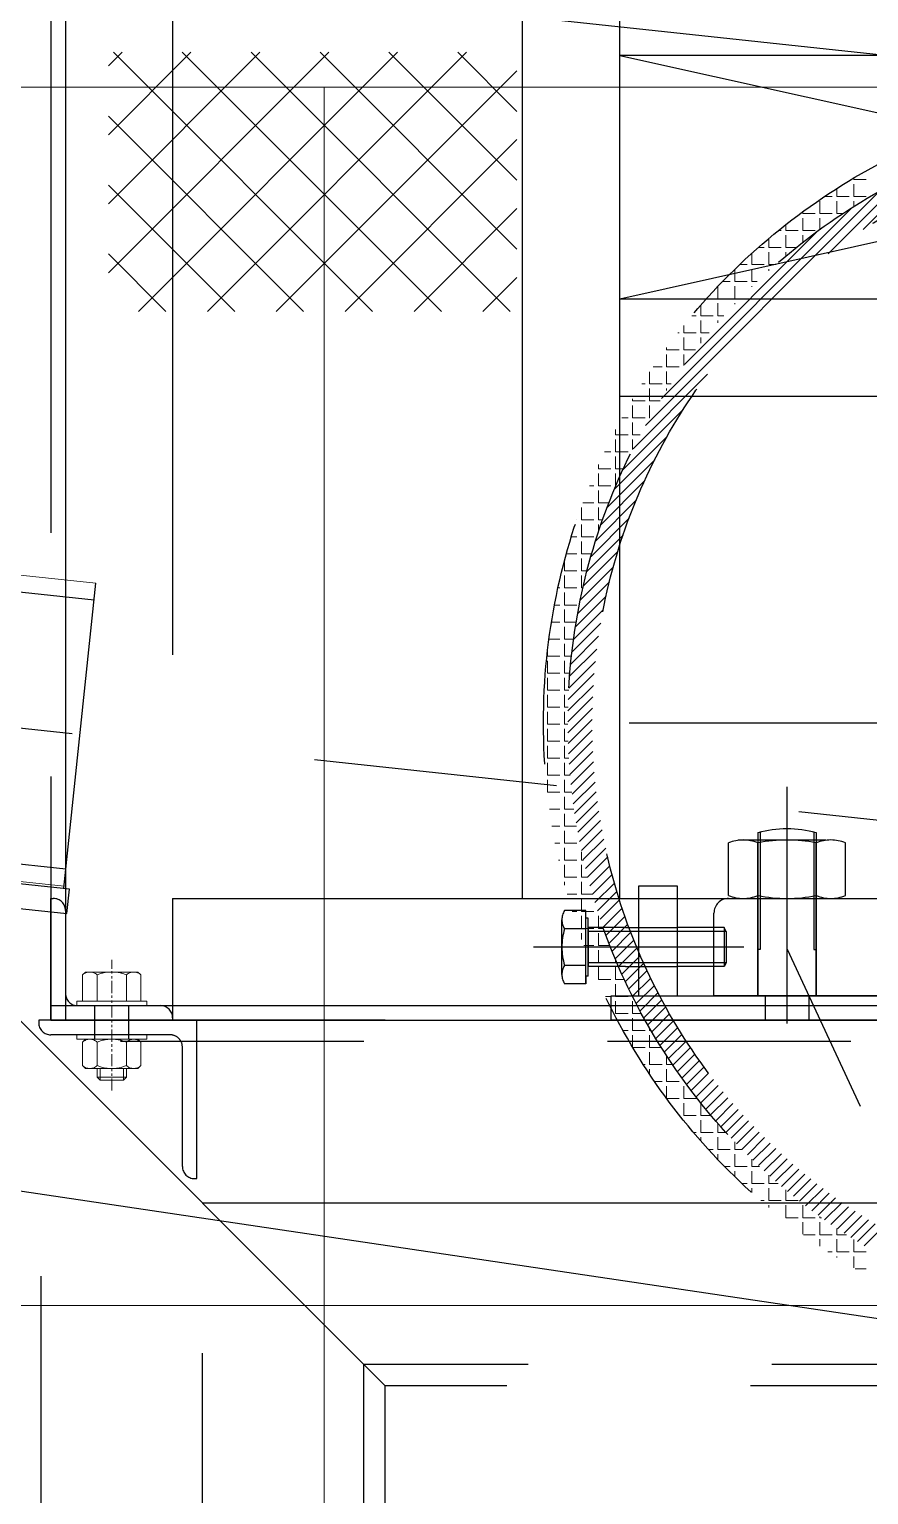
# Model space of a CAD drawing. Header units: inches. Extents: x 0 to 157513, y -28488 to 35640.
# Drawn here: x 22814 to 23158, y 16432 to 17033 of the extents above; entities that cross this region are included whole.
import ezdxf

# ---------------------------------------------------------------- set-up
doc = ezdxf.new("R2010")
doc.units = ezdxf.units.IN
doc.header["$LTSCALE"] = 400
doc.header["$MEASUREMENT"] = 0
for name, pattern in [('10326143$0$( Dashed )', [0.75, 0.5, -0.25]), ('CENTER', [2, 1.25, -0.25, 0.25, -0.25]), ('PHANTOM', [2.5, 1.25, -0.25, 0.25, -0.25, 0.25, -0.25])]:
    doc.linetypes.add(name, pattern=pattern)
doc.layers.add('BF', color=8, linetype='PHANTOM')

# ---------------------------------------------------------------- blocks, each defined once
blk = doc.blocks.new('611bf4strgesv')
at = {"layer": 'BF'}
for p, q in [((-8520.82, 25928.62, 405.04), (-15765.31, 26705.14, 405.04)), ((-8019.78, 25560.62, 575.33), (-15731.91, 26387.27, 575.33)), ((-9022.87, 26249.68, 405.04), (-9022.86, 25549.68, 405.04)), ((-8972.87, 26199.68, 405.04), (-8972.86, 25549.68, 405.04)), ((-8829.18, 25599.68, 405.04), (-8829.19, 26199.68, 405.04)), ((-8789.18, 25599.68, 405.04), (-8789.19, 26199.68, 405.04)), ((-8339.2, 25945.68, 405.04), (-8789.19, 25945.69, 405.04)), ((-8789.19, 25945.69, 405.04), (-8339.21, 25845.68, 405.04)), ((-8339.2, 25945.68, 405.04), (-8789.19, 25845.69, 405.04)), ((-8339.21, 25845.68, 405.04), (-8789.19, 25845.69, 405.04)), ((-8339.21, 25805.68, 405.04), (-8789.19, 25805.69, 405.04)), ((-9017.5, 25603.85, 575.33), (-9004.34, 25729.01, 575.33)), ((-8285.4, 25671.68, 405.04), (-8835.77, 25671.68, 405.04)), ((-8424.08, 25671.68, 405.04), (-8704.41, 25671.68, 405.04)), ((-8598.9, 25414.52, 405.04), (-10271.01, 25663.64, 405.04)), ((-8720.59, 25548.3, 405.04), (-8720.59, 25645.46, 405.04)), ((-8744.59, 25600.86, 405.04), (-8744.59, 25622.5, 405.04)), ((-8740.58, 25623.68, 405.04), (-8704.59, 25623.68, 405.04)), ((-8732.59, 25626.68, 405.04), (-8732.59, 25559.68, 405.04)), ((-8732.59, 25600.86, 405.04), (-8732.59, 25622.5, 405.04)), ((-8731.59, 25627.05, 405.04), (-8731.59, 25578.66, 405.04)), ((-8709.59, 25627.05, 405.04), (-8709.59, 25578.66, 405.04)), ((-8708.59, 25626.68, 405.04), (-8708.59, 25559.68, 405.04)), ((-8708.59, 25600.86, 405.04), (-8708.59, 25622.5, 405.04)), ((-8696.58, 25600.86, 405.04), (-8696.58, 25622.5, 405.04)), ((-9015.26, 25603.47, 575.33), (-9117.45, 25614.21, 575.33)), ((-9118.49, 25604.26, 575.33), (-9016.3, 25593.52, 575.33)), ((-8765.59, 25604.69, 405.04), (-8781.59, 25604.69, 405.04)), ((-8781.59, 25604.69, 405.04), (-8781.59, 25559.69, 405.04)), ((-8765.59, 25559.69, 405.04), (-8765.59, 25604.69, 405.04)), ((-8732.59, 25559.68, 405.04), (-8732.59, 25605.68, 405.04)), ((-8732.59, 25559.68, 405.04), (-8732.59, 25604.68, 405.04)), ((-8708.59, 25559.68, 405.04), (-8708.59, 25605.68, 405.04)), ((-8708.59, 25559.68, 405.04), (-8708.59, 25604.68, 405.04)), ((-9022.86, 25549.68, 405.04), (-9022.86, 25599.68, 405.04)), ((-9022.86, 25599.68, 405.04), (-9021.86, 25599.68, 405.04)), ((-9016.3, 25593.52, 575.33), (-9015.26, 25603.47, 575.33)), ((-8972.86, 25599.68, 405.04), (-8155.53, 25599.68, 405.04)), ((-8744.59, 25599.68, 405.04), (-8681.47, 25599.68, 405.04)), ((-8740.58, 25599.68, 405.04), (-8704.59, 25599.68, 405.04)), ((-8732.59, 25559.68, 405.04), (-8732.59, 25599.68, 405.04)), ((-8732.59, 25559.68, 405.04), (-8732.59, 25599.68, 405.04)), ((-8732.59, 25559.68, 405.04), (-8732.59, 25599.68, 405.04)), ((-8732.59, 25559.68, 405.04), (-8732.59, 25599.68, 405.04)), ((-8708.59, 25559.68, 405.04), (-8708.59, 25599.68, 405.04)), ((-8708.59, 25559.68, 405.04), (-8708.59, 25599.68, 405.04)), ((-8708.59, 25559.68, 405.04), (-8708.59, 25599.68, 405.04)), ((-9016.86, 25594.68, 405.04), (-9016.86, 25560.68, 405.04)), ((-8803.23, 25594.7, 405.04), (-8811.91, 25594.7, 405.04)), ((-8803.23, 25594.7, 405.04), (-8811.91, 25594.7, 405.04)), ((-8803.23, 25591.55, 405.04), (-8803.23, 25594.7, 405.04)), ((-8803.23, 25564.69, 405.04), (-8803.23, 25594.7, 405.04)), ((-8803.23, 25591.55, 405.04), (-8803.23, 25594.7, 405.04)), ((-8750.59, 25559.68, 405.04), (-8750.59, 25593.68, 405.04)), ((-8813.02, 25568.44, 405.04), (-8813.02, 25590.94, 405.04)), ((-8813.02, 25568.44, 405.04), (-8813.02, 25590.94, 405.04)), ((-8803.23, 25587.19, 405.04), (-8811.91, 25587.19, 405.04)), ((-8803.23, 25587.19, 405.04), (-8811.91, 25587.19, 405.04)), ((-8802.25, 25591.55, 405.04), (-8803.23, 25591.55, 405.04)), ((-8802.25, 25591.55, 405.04), (-8803.23, 25591.55, 405.04)), ((-8802.25, 25567.84, 405.04), (-8802.25, 25591.55, 405.04)), ((-8802.25, 25567.84, 405.04), (-8802.25, 25591.55, 405.04)), ((-8786.92, 25587.69, 405.04), (-8802.25, 25587.69, 405.04)), ((-8802.25, 25587.69, 405.04), (-8802.25, 25571.69, 405.04)), ((-8802.25, 25587.69, 405.04), (-8802.25, 25571.69, 405.04)), ((-8745.59, 25586.09, 405.04), (-8802.25, 25586.09, 405.04)), ((-8786.92, 25587.69, 405.04), (-8765.59, 25587.69, 405.04)), ((-8746.39, 25587.69, 405.04), (-8765.59, 25587.69, 405.04)), ((-8746.39, 25587.69, 405.04), (-8746.39, 25571.69, 405.04)), ((-8745.59, 25586.09, 405.04), (-8746.39, 25587.69, 405.04)), ((-8745.59, 25586.09, 405.04), (-8745.59, 25573.29, 405.04)), ((-8765.59, 25579.69, 405.04), (-8817.59, 25579.69, 405.04)), ((-8745.59, 25579.69, 405.04), (-8811.49, 25579.69, 405.04)), ((-8745.59, 25579.69, 405.04), (-8802.25, 25579.69, 405.04)), ((-8758.92, 25579.69, 405.04), (-8800.25, 25579.69, 405.04)), ((-8731.59, 25578.66, 405.04), (-8732.59, 25578.66, 405.04)), ((-8720.59, 25578.91, 405.04), (-8690.59, 25514.47, 405.04)), ((-8709.59, 25578.66, 405.04), (-8708.59, 25578.66, 405.04)), ((-8803.23, 25572.19, 405.04), (-8811.91, 25572.19, 405.04)), ((-8803.23, 25572.19, 405.04), (-8811.91, 25572.19, 405.04)), ((-8745.59, 25573.29, 405.04), (-8802.25, 25573.29, 405.04)), ((-8786.92, 25571.69, 405.04), (-8802.25, 25571.69, 405.04)), ((-8786.92, 25571.69, 405.04), (-8765.59, 25571.69, 405.04)), ((-8746.39, 25571.69, 405.04), (-8765.59, 25571.69, 405.04)), ((-8745.59, 25573.29, 405.04), (-8746.39, 25571.69, 405.04)), ((-8803.23, 25564.69, 405.04), (-8811.91, 25564.69, 405.04)), ((-8802.25, 25567.84, 405.04), (-8803.23, 25567.84, 405.04)), ((-8803.23, 25567.84, 405.04), (-8803.23, 25564.69, 405.04)), ((-8802.25, 25567.84, 405.04), (-8803.23, 25567.84, 405.04)), ((-8792.84, 25549.68, 405.04), (-8792.84, 25559.68, 405.04)), ((-8792.84, 25559.68, 405.04), (-8328.34, 25559.68, 405.04)), ((-8370.59, 25559.68, 405.04), (-8750.59, 25559.68, 405.04)), ((-8729.59, 25559.69, 405.04), (-8729.59, 25549.69, 405.04)), ((-8711.59, 25559.69, 405.04), (-8711.59, 25549.69, 405.04)), ((-9022.86, 25555.68, 405.04), (-8155.53, 25555.68, 405.04)), ((-9011.86, 25555.68, 405.04), (-8977.86, 25555.68, 405.04)), ((-8972.86, 25550.68, 405.04), (-8972.86, 25549.68, 405.04)), ((-8085.58, 25549.68, 405.04), (-9035.58, 25549.68, 405.04)), ((-8885.58, 25399.68, 405.04), (-9035.58, 25549.68, 405.04)), ((-9027.86, 25549.68, 405.04), (-9027.86, 25548.68, 405.04)), ((-8962.86, 25549.68, 405.04), (-9027.86, 25549.68, 405.04)), ((-9022.86, 25549.68, 405.04), (-8105.53, 25549.68, 405.04)), ((-8972.86, 25549.68, 405.04), (-9022.86, 25549.68, 405.04)), ((-8962.86, 25484.68, 405.04), (-8962.86, 25549.68, 405.04)), ((-8328.34, 25549.68, 405.04), (-8792.84, 25549.68, 405.04)), ((-9026.84, 24944.61, 229.61), (-9026.84, 25540.94, 391.24)), ((-8094.33, 25540.94, 405.04), (-9026.84, 25540.94, 405.04)), ((-8973.86, 25543.68, 405.04), (-9022.86, 25543.68, 405.04)), ((-8968.86, 25489.68, 405.04), (-8968.86, 25538.68, 405.04)), ((-8963.86, 25484.68, 405.04), (-8962.86, 25484.68, 405.04)), ((-8960.59, 25474.68, 405.04), (-8060.58, 25474.68, 405.04)), ((-8960.58, 24912.98, 229.61), (-8960.58, 25474.68, 390.46)), ((-8894.33, 24944.61, 229.61), (-8894.33, 25408.42, 387.68)), ((-8226.84, 25408.42, 405.04), (-8894.33, 25408.42, 405.04)), ((-8885.58, 24944.61, 229.61), (-8885.58, 25399.68, 387.38)), ((-8235.58, 25399.68, 405.04), (-8885.58, 25399.68, 405.04))]:
    blk.add_line(p, q, dxfattribs=at)
at = {"layer": 'BF', "ltscale": 25}
blk.add_line((-9016.87, 26243.68, 405.04), (-9016.86, 25549.68, 405.04), dxfattribs=at)
at = {"layer": 'BF', "lineweight": 5}
for p, q in [((-9004.34, 25729.01, 405.04), (-13427.12, 26203.08, 405.04)), ((-9017.41, 25604.7, 405.04), (-13440.44, 26078.79, 405.04))]:
    blk.add_line(p, q, dxfattribs=at)
at = {"layer": 'BF', "ltscale": 20}
for p, q in [((-9005.07, 25722.05, 405.04), (-13427.87, 26196.12, 405.04)), ((-9016.67, 25611.66, 405.04), (-13439.7, 26085.75, 405.04))]:
    blk.add_line(p, q, dxfattribs=at)
at = {"layer": 'BF', "linetype": 'Continuous', "lineweight": 15}
for p, q in [((-8999.24, 25941.36, 439.77), (-8993.61, 25946.99, 439.77)), ((-8999.24, 25913.08, 439.77), (-8965.33, 25946.99, 439.77)), ((-8999.24, 25884.79, 439.77), (-8937.04, 25946.99, 439.77)), ((-8999.24, 25856.51, 439.77), (-8908.76, 25946.99, 439.77)), ((-8890.8, 25840.6, 439.77), (-8997.19, 25946.99, 439.77)), ((-8986.86, 25840.6, 439.77), (-8880.47, 25946.99, 439.77)), ((-8862.52, 25840.6, 439.77), (-8968.91, 25946.99, 439.77)), ((-8958.58, 25840.6, 439.77), (-8852.19, 25946.99, 439.77)), ((-8834.24, 25840.6, 439.77), (-8940.62, 25946.99, 439.77)), ((-8831.48, 25866.13, 439.77), (-8912.34, 25946.99, 439.77)), ((-8831.48, 25894.42, 439.77), (-8884.05, 25946.99, 439.77)), ((-8831.48, 25922.7, 439.77), (-8855.77, 25946.99, 439.77)), ((-8930.29, 25840.6, 439.77), (-8831.48, 25939.41, 439.77)), ((-8919.09, 25840.6, 439.77), (-8999.24, 25920.76, 439.77)), ((-8902.01, 25840.6, 439.77), (-8831.48, 25911.13, 439.77)), ((-8947.37, 25840.6, 439.77), (-8999.24, 25892.47, 439.77)), ((-8873.72, 25840.6, 439.77), (-8831.48, 25882.84, 439.77)), ((-8975.66, 25840.6, 439.77), (-8999.24, 25864.19, 439.77)), ((-8845.44, 25840.6, 439.77), (-8831.48, 25854.56, 439.77))]:
    blk.add_line(p, q, dxfattribs=at)
at = {"layer": 'BF', "linetype": 'CENTER', "lineweight": 9, "ltscale": 10}
for p, q in [((-8310.57, 25932.62, 403.23), (-9260.6, 25932.62, 403.23)), ((-8910.58, 24932.62, 403.23), (-8910.58, 25932.62, 403.23)), ((-8310.57, 25432.59, 403.23), (-9260.6, 25432.59, 403.23))]:
    blk.add_line(p, q, dxfattribs=at)
at = {"layer": 'BF', "linetype": 'Continuous', "lineweight": 9}
for p, q in [((-8689.35, 25874.21, 405.04), (-8664.51, 25899.06, 405.04)), ((-8703.75, 25864.3, 405.04), (-8673.15, 25894.9, 405.04)), ((-8693.17, 25894.74, 405.04), (-8693.17, 25895.33, 405.04)), ((-8693.17, 25894.74, 405.04), (-8688.09, 25894.74, 405.04)), ((-8693.17, 25887.75, 405.04), (-8693.17, 25892.83, 405.04)), ((-8778.71, 25793.83, 405.04), (-8682.74, 25889.8, 405.04)), ((-8705.2, 25887.75, 405.04), (-8702.06, 25887.75, 405.04)), ((-8700.16, 25887.75, 405.04), (-8700.16, 25891.04, 405.04)), ((-8700.16, 25887.75, 405.04), (-8695.08, 25887.75, 405.04)), ((-8693.17, 25887.75, 405.04), (-8688.09, 25887.75, 405.04)), ((-8772.13, 25804.9, 405.04), (-8693.81, 25883.23, 405.04)), ((-8714.13, 25880.77, 405.04), (-8714.13, 25881.5, 405.04)), ((-8707.14, 25880.77, 405.04), (-8707.14, 25885.85, 405.04)), ((-8700.16, 25880.77, 405.04), (-8700.16, 25885.85, 405.04)), ((-8693.17, 25883.62, 405.04), (-8693.17, 25885.85, 405.04)), ((-8721.11, 25873.78, 405.04), (-8721.11, 25876.21, 405.04)), ((-8714.13, 25880.77, 405.04), (-8709.05, 25880.77, 405.04)), ((-8714.13, 25873.78, 405.04), (-8714.13, 25878.86, 405.04)), ((-8707.14, 25880.77, 405.04), (-8702.06, 25880.77, 405.04)), ((-8707.14, 25874.22, 405.04), (-8707.14, 25878.86, 405.04)), ((-8700.16, 25880.77, 405.04), (-8697.63, 25880.77, 405.04)), ((-8762.69, 25818.84, 405.04), (-8707.75, 25873.78, 405.04)), ((-8728.1, 25866.8, 405.04), (-8728.1, 25870.53, 405.04)), ((-8724.15, 25873.78, 405.04), (-8723.02, 25873.78, 405.04)), ((-8721.11, 25873.78, 405.04), (-8716.03, 25873.78, 405.04)), ((-8721.11, 25866.8, 405.04), (-8721.11, 25871.88, 405.04)), ((-8714.13, 25873.78, 405.04), (-8709.05, 25873.78, 405.04)), ((-8714.13, 25868.97, 405.04), (-8714.13, 25871.88, 405.04)), ((-8735.08, 25859.81, 405.04), (-8735.08, 25864.43, 405.04)), ((-8732.43, 25866.8, 405.04), (-8730, 25866.8, 405.04)), ((-8728.1, 25866.8, 405.04), (-8723.02, 25866.8, 405.04)), ((-8728.1, 25859.81, 405.04), (-8728.1, 25864.89, 405.04)), ((-8721.11, 25866.8, 405.04), (-8716.88, 25866.8, 405.04)), ((-8721.11, 25863.33, 405.04), (-8721.11, 25864.89, 405.04)), ((-8742.07, 25852.83, 405.04), (-8742.07, 25857.86, 405.04)), ((-8740.05, 25859.81, 405.04), (-8736.99, 25859.81, 405.04)), ((-8735.08, 25859.81, 405.04), (-8730, 25859.81, 405.04)), ((-8735.08, 25852.83, 405.04), (-8735.08, 25857.91, 405.04)), ((-8728.1, 25859.81, 405.04), (-8725.22, 25859.81, 405.04)), ((-8728.1, 25857.26, 405.04), (-8728.1, 25857.91, 405.04)), ((-8749.05, 25845.84, 405.04), (-8749.05, 25850.79, 405.04)), ((-8747.09, 25852.83, 405.04), (-8743.97, 25852.83, 405.04)), ((-8742.07, 25852.83, 405.04), (-8736.99, 25852.83, 405.04)), ((-8742.07, 25845.84, 405.04), (-8742.07, 25850.92, 405.04)), ((-8735.08, 25852.83, 405.04), (-8732.88, 25852.83, 405.04)), ((-8735.08, 25850.71, 405.04), (-8735.08, 25850.92, 405.04)), ((-8753.63, 25845.84, 405.04), (-8750.96, 25845.84, 405.04)), ((-8749.05, 25845.84, 405.04), (-8743.97, 25845.84, 405.04)), ((-8742.07, 25845.84, 405.04), (-8739.94, 25845.84, 405.04)), ((-8759.71, 25838.86, 405.04), (-8757.94, 25838.86, 405.04)), ((-8756.04, 25838.86, 405.04), (-8756.04, 25843.14, 405.04)), ((-8756.04, 25838.86, 405.04), (-8750.96, 25838.86, 405.04)), ((-8749.05, 25838.86, 405.04), (-8749.05, 25843.94, 405.04)), ((-8749.05, 25838.86, 405.04), (-8746.47, 25838.86, 405.04)), ((-8742.07, 25843.62, 405.04), (-8742.07, 25843.94, 405.04)), ((-8763.02, 25831.87, 405.04), (-8763.02, 25834.83, 405.04)), ((-8756.04, 25831.87, 405.04), (-8756.04, 25836.95, 405.04)), ((-8749.05, 25835.94, 405.04), (-8749.05, 25836.95, 405.04)), ((-8765.37, 25831.87, 405.04), (-8764.93, 25831.87, 405.04)), ((-8763.02, 25831.87, 405.04), (-8757.94, 25831.87, 405.04)), ((-8763.02, 25824.89, 405.04), (-8763.02, 25829.97, 405.04)), ((-8756.04, 25831.87, 405.04), (-8752.52, 25831.87, 405.04)), ((-8756.04, 25827.56, 405.04), (-8756.04, 25829.97, 405.04)), ((-8770.01, 25824.89, 405.04), (-8770.01, 25825.77, 405.04)), ((-8770.01, 25824.89, 405.04), (-8764.93, 25824.89, 405.04)), ((-8770.01, 25817.9, 405.04), (-8770.01, 25822.98, 405.04)), ((-8763.02, 25824.89, 405.04), (-8758.14, 25824.89, 405.04)), ((-8763.02, 25818.38, 405.04), (-8763.02, 25822.98, 405.04)), ((-8783.81, 25784.24, 405.04), (-8753.21, 25814.84, 405.04)), ((-8776.99, 25810.92, 405.04), (-8776.99, 25815.79, 405.04)), ((-8775.57, 25817.9, 405.04), (-8771.91, 25817.9, 405.04)), ((-8770.01, 25817.9, 405.04), (-8764.93, 25817.9, 405.04)), ((-8770.01, 25810.92, 405.04), (-8770.01, 25816, 405.04)), ((-8780.16, 25810.92, 405.04), (-8778.9, 25810.92, 405.04)), ((-8776.99, 25810.92, 405.04), (-8771.91, 25810.92, 405.04)), ((-8776.99, 25803.93, 405.04), (-8776.99, 25809.01, 405.04)), ((-8770.01, 25810.92, 405.04), (-8768.22, 25810.92, 405.04)), ((-8770.01, 25808.22, 405.04), (-8770.01, 25809.01, 405.04)), ((-8783.98, 25803.93, 405.04), (-8783.98, 25804.71, 405.04)), ((-8783.98, 25803.93, 405.04), (-8778.9, 25803.93, 405.04)), ((-8776.99, 25803.93, 405.04), (-8772.74, 25803.93, 405.04)), ((-8788.42, 25796.95, 405.04), (-8785.88, 25796.95, 405.04)), ((-8787.96, 25775.6, 405.04), (-8763.12, 25800.44, 405.04)), ((-8783.98, 25796.95, 405.04), (-8783.98, 25802.03, 405.04)), ((-8783.98, 25796.95, 405.04), (-8778.9, 25796.95, 405.04)), ((-8776.99, 25796.95, 405.04), (-8776.99, 25802.03, 405.04)), ((-8776.99, 25796.95, 405.04), (-8776.94, 25796.95, 405.04)), ((-8790.96, 25789.96, 405.04), (-8790.96, 25792.21, 405.04)), ((-8783.98, 25789.96, 405.04), (-8783.98, 25795.04, 405.04)), ((-8791.44, 25767.64, 405.04), (-8769.81, 25789.27, 405.04)), ((-8790.96, 25789.96, 405.04), (-8785.88, 25789.96, 405.04)), ((-8790.96, 25782.98, 405.04), (-8790.96, 25788.06, 405.04)), ((-8783.98, 25789.96, 405.04), (-8780.83, 25789.96, 405.04)), ((-8783.98, 25783.91, 405.04), (-8783.98, 25788.06, 405.04)), ((-8795.56, 25782.98, 405.04), (-8792.87, 25782.98, 405.04)), ((-8794.39, 25760.19, 405.04), (-8774.92, 25779.66, 405.04)), ((-8790.96, 25782.98, 405.04), (-8785.88, 25782.98, 405.04)), ((-8790.96, 25775.99, 405.04), (-8790.96, 25781.07, 405.04)), ((-8797.95, 25775.99, 405.04), (-8797.95, 25777.79, 405.04)), ((-8797.95, 25775.99, 405.04), (-8792.87, 25775.99, 405.04)), ((-8797.95, 25769.01, 405.04), (-8797.95, 25774.09, 405.04)), ((-8790.96, 25775.99, 405.04), (-8787.78, 25775.99, 405.04)), ((-8790.96, 25769.01, 405.04), (-8790.96, 25774.09, 405.04)), ((-8801.68, 25769.01, 405.04), (-8799.85, 25769.01, 405.04)), ((-8797.95, 25769.01, 405.04), (-8792.87, 25769.01, 405.04)), ((-8797.95, 25762.02, 405.04), (-8797.95, 25767.1, 405.04)), ((-8796.94, 25753.16, 405.04), (-8779.05, 25771.04, 405.04)), ((-8790.96, 25769.01, 405.04), (-8790.86, 25769.01, 405.04)), ((-8804.39, 25762.02, 405.04), (-8799.85, 25762.02, 405.04)), ((-8799.14, 25746.46, 405.04), (-8782.48, 25763.12, 405.04)), ((-8797.95, 25762.02, 405.04), (-8793.69, 25762.02, 405.04)), ((-8806.86, 25755.04, 405.04), (-8806.84, 25755.04, 405.04)), ((-8804.93, 25755.04, 405.04), (-8804.93, 25760.12, 405.04)), ((-8804.93, 25755.04, 405.04), (-8799.85, 25755.04, 405.04)), ((-8801.05, 25740.06, 405.04), (-8785.39, 25755.72, 405.04)), ((-8797.95, 25755.04, 405.04), (-8797.95, 25760.12, 405.04)), ((-8797.95, 25755.04, 405.04), (-8796.28, 25755.04, 405.04)), ((-8804.93, 25748.05, 405.04), (-8804.93, 25753.13, 405.04)), ((-8802.72, 25733.9, 405.04), (-8787.88, 25748.75, 405.04)), ((-8797.95, 25750.16, 405.04), (-8797.95, 25753.13, 405.04)), ((-8809.12, 25748.05, 405.04), (-8806.84, 25748.05, 405.04)), ((-8804.93, 25748.05, 405.04), (-8799.85, 25748.05, 405.04)), ((-8804.93, 25741.07, 405.04), (-8804.93, 25746.15, 405.04)), ((-8811.92, 25734.08, 405.04), (-8811.92, 25738.26, 405.04)), ((-8811.16, 25741.07, 405.04), (-8806.84, 25741.07, 405.04)), ((-8804.93, 25741.07, 405.04), (-8800.76, 25741.07, 405.04)), ((-8804.93, 25734.08, 405.04), (-8804.93, 25739.16, 405.04)), ((-8804.17, 25727.96, 405.04), (-8790.02, 25742.11, 405.04)), ((-8811.92, 25734.08, 405.04), (-8806.84, 25734.08, 405.04)), ((-8811.92, 25727.1, 405.04), (-8811.92, 25732.18, 405.04)), ((-8805.43, 25722.22, 405.04), (-8791.87, 25735.77, 405.04)), ((-8804.93, 25734.08, 405.04), (-8802.67, 25734.08, 405.04)), ((-8804.93, 25727.1, 405.04), (-8804.93, 25732.18, 405.04)), ((-8814.61, 25727.1, 405.04), (-8813.82, 25727.1, 405.04)), ((-8811.92, 25727.1, 405.04), (-8806.84, 25727.1, 405.04)), ((-8811.92, 25720.11, 405.04), (-8811.92, 25725.19, 405.04)), ((-8806.51, 25716.64, 405.04), (-8793.47, 25729.68, 405.04)), ((-8804.93, 25727.1, 405.04), (-8804.37, 25727.1, 405.04)), ((-8804.93, 25724.55, 405.04), (-8804.93, 25725.19, 405.04)), ((-8816.04, 25720.11, 405.04), (-8813.82, 25720.11, 405.04)), ((-8811.92, 25720.11, 405.04), (-8806.84, 25720.11, 405.04)), ((-8807.44, 25711.22, 405.04), (-8794.86, 25723.8, 405.04)), ((-8817.26, 25713.13, 405.04), (-8813.82, 25713.13, 405.04)), ((-8811.92, 25713.13, 405.04), (-8811.92, 25718.21, 405.04)), ((-8811.92, 25713.13, 405.04), (-8807.13, 25713.13, 405.04)), ((-8808.89, 25700.8, 405.04), (-8797.07, 25712.61, 405.04)), ((-8808.23, 25705.94, 405.04), (-8796.05, 25718.12, 405.04)), ((-8811.92, 25706.14, 405.04), (-8811.92, 25711.22, 405.04)), ((-8809.42, 25695.77, 405.04), (-8797.93, 25707.26, 405.04)), ((-8818.9, 25699.16, 405.04), (-8818.9, 25701.23, 405.04)), ((-8818.29, 25706.14, 405.04), (-8813.82, 25706.14, 405.04)), ((-8811.92, 25706.14, 405.04), (-8808.2, 25706.14, 405.04)), ((-8811.92, 25699.16, 405.04), (-8811.92, 25704.24, 405.04)), ((-8809.85, 25690.85, 405.04), (-8798.66, 25702.04, 405.04)), ((-8818.9, 25699.16, 405.04), (-8813.82, 25699.16, 405.04)), ((-8818.9, 25692.17, 405.04), (-8818.9, 25697.25, 405.04)), ((-8811.92, 25699.16, 405.04), (-8809.07, 25699.16, 405.04)), ((-8811.92, 25692.17, 405.04), (-8811.92, 25697.25, 405.04)), ((-8810.17, 25686.04, 405.04), (-8799.25, 25696.96, 405.04)), ((-8818.9, 25692.17, 405.04), (-8813.82, 25692.17, 405.04)), ((-8818.9, 25685.19, 405.04), (-8818.9, 25690.27, 405.04)), ((-8811.92, 25692.17, 405.04), (-8809.75, 25692.17, 405.04)), ((-8811.92, 25685.19, 405.04), (-8811.92, 25690.27, 405.04)), ((-8810.4, 25681.32, 405.04), (-8799.73, 25692, 405.04)), ((-8818.9, 25685.19, 405.04), (-8813.82, 25685.19, 405.04)), ((-8818.9, 25678.2, 405.04), (-8818.9, 25683.28, 405.04)), ((-8811.92, 25685.19, 405.04), (-8810.22, 25685.19, 405.04)), ((-8811.92, 25678.2, 405.04), (-8811.92, 25683.28, 405.04)), ((-8810.59, 25672.15, 405.04), (-8800.35, 25682.39, 405.04)), ((-8810.54, 25676.69, 405.04), (-8800.09, 25687.14, 405.04)), ((-8818.9, 25678.2, 405.04), (-8813.82, 25678.2, 405.04)), ((-8818.9, 25671.22, 405.04), (-8818.9, 25676.3, 405.04)), ((-8811.92, 25678.2, 405.04), (-8810.5, 25678.2, 405.04)), ((-8811.92, 25671.22, 405.04), (-8811.92, 25676.3, 405.04)), ((-8810.55, 25667.7, 405.04), (-8800.51, 25677.74, 405.04)), ((-8818.9, 25671.22, 405.04), (-8813.82, 25671.22, 405.04)), ((-8811.92, 25671.22, 405.04), (-8810.59, 25671.22, 405.04)), ((-8810.45, 25663.31, 405.04), (-8800.58, 25673.18, 405.04)), ((-8818.9, 25664.23, 405.04), (-8818.9, 25669.31, 405.04)), ((-8811.92, 25664.23, 405.04), (-8811.92, 25669.31, 405.04)), ((-8810.27, 25659.01, 405.04), (-8800.57, 25668.7, 405.04)), ((-8810.01, 25654.77, 405.04), (-8800.47, 25664.31, 405.04)), ((-8818.9, 25664.23, 405.04), (-8813.82, 25664.23, 405.04)), ((-8818.9, 25657.25, 405.04), (-8818.9, 25662.33, 405.04)), ((-8811.92, 25664.23, 405.04), (-8810.48, 25664.23, 405.04)), ((-8811.92, 25657.25, 405.04), (-8811.92, 25662.33, 405.04)), ((-8809.7, 25650.59, 405.04), (-8800.3, 25659.99, 405.04)), ((-8818.9, 25657.25, 405.04), (-8813.82, 25657.25, 405.04)), ((-8818.9, 25650.26, 405.04), (-8818.9, 25655.34, 405.04)), ((-8811.92, 25657.25, 405.04), (-8810.17, 25657.25, 405.04)), ((-8811.92, 25650.26, 405.04), (-8811.92, 25655.34, 405.04)), ((-8809.31, 25646.49, 405.04), (-8800.06, 25655.74, 405.04)), ((-8818.9, 25650.26, 405.04), (-8813.82, 25650.26, 405.04)), ((-8818.9, 25643.28, 405.04), (-8818.9, 25648.36, 405.04)), ((-8811.92, 25650.26, 405.04), (-8809.67, 25650.26, 405.04)), ((-8811.92, 25643.28, 405.04), (-8811.92, 25648.36, 405.04)), ((-8808.87, 25642.44, 405.04), (-8799.74, 25651.57, 405.04)), ((-8808.37, 25638.45, 405.04), (-8799.36, 25647.46, 405.04)), ((-8818.9, 25643.28, 405.04), (-8813.82, 25643.28, 405.04)), ((-8811.92, 25643.28, 405.04), (-8808.97, 25643.28, 405.04)), ((-8811.92, 25636.29, 405.04), (-8811.92, 25641.37, 405.04)), ((-8807.81, 25634.52, 405.04), (-8798.92, 25643.41, 405.04)), ((-8818.17, 25636.29, 405.04), (-8813.82, 25636.29, 405.04)), ((-8811.92, 25636.29, 405.04), (-8808.07, 25636.29, 405.04)), ((-8811.92, 25629.31, 405.04), (-8811.92, 25634.39, 405.04)), ((-8807.2, 25630.64, 405.04), (-8798.41, 25639.43, 405.04)), ((-8806.53, 25626.82, 405.04), (-8797.84, 25635.5, 405.04)), ((-8817.11, 25629.31, 405.04), (-8813.82, 25629.31, 405.04)), ((-8811.92, 25629.31, 405.04), (-8806.97, 25629.31, 405.04)), ((-8805.81, 25623.05, 405.04), (-8797.22, 25631.64, 405.04)), ((-8815.86, 25622.32, 405.04), (-8813.82, 25622.32, 405.04)), ((-8811.92, 25622.32, 405.04), (-8811.92, 25627.4, 405.04)), ((-8811.92, 25622.32, 405.04), (-8806.84, 25622.32, 405.04)), ((-8805.04, 25619.33, 405.04), (-8796.55, 25627.82, 405.04)), ((-8804.23, 25615.65, 405.04), (-8795.82, 25624.06, 405.04)), ((-8811.92, 25615.34, 405.04), (-8811.92, 25620.42, 405.04)), ((-8804.93, 25615.34, 405.04), (-8804.93, 25618.81, 405.04)), ((-8803.36, 25612.02, 405.04), (-8795.03, 25620.35, 405.04)), ((-8802.46, 25608.44, 405.04), (-8794.2, 25616.7, 405.04)), ((-8814.41, 25615.34, 405.04), (-8813.82, 25615.34, 405.04)), ((-8811.92, 25615.34, 405.04), (-8806.84, 25615.34, 405.04)), ((-8811.92, 25608.35, 405.04), (-8811.92, 25613.43, 405.04)), ((-8804.93, 25615.34, 405.04), (-8804.16, 25615.34, 405.04)), ((-8804.93, 25608.35, 405.04), (-8804.93, 25613.43, 405.04)), ((-8801.5, 25604.9, 405.04), (-8793.32, 25613.08, 405.04)), ((-8811.92, 25608.35, 405.04), (-8806.84, 25608.35, 405.04)), ((-8811.92, 25605.1, 405.04), (-8811.92, 25606.45, 405.04)), ((-8804.93, 25608.35, 405.04), (-8802.43, 25608.35, 405.04)), ((-8804.93, 25601.37, 405.04), (-8804.93, 25606.45, 405.04)), ((-8800.51, 25601.41, 405.04), (-8792.4, 25609.52, 405.04)), ((-8799.47, 25597.96, 405.04), (-8791.43, 25606, 405.04)), ((-8810.9, 25601.37, 405.04), (-8806.84, 25601.37, 405.04)), ((-8804.93, 25601.37, 405.04), (-8800.5, 25601.37, 405.04)), ((-8804.93, 25594.38, 405.04), (-8804.93, 25599.46, 405.04)), ((-8798.39, 25594.55, 405.04), (-8790.41, 25602.53, 405.04)), ((-8797.27, 25591.18, 405.04), (-8789.35, 25599.1, 405.04)), ((-8808.83, 25594.38, 405.04), (-8806.84, 25594.38, 405.04)), ((-8804.93, 25594.38, 405.04), (-8799.85, 25594.38, 405.04)), ((-8804.93, 25587.4, 405.04), (-8804.93, 25592.48, 405.04)), ((-8797.95, 25587.4, 405.04), (-8797.95, 25592.48, 405.04)), ((-8796.11, 25587.85, 405.04), (-8788.25, 25595.71, 405.04)), ((-8794.91, 25584.55, 405.04), (-8787.1, 25592.37, 405.04)), ((-8804.93, 25587.4, 405.04), (-8799.85, 25587.4, 405.04)), ((-8797.95, 25587.4, 405.04), (-8795.95, 25587.4, 405.04)), ((-8793.68, 25581.3, 405.04), (-8785.92, 25589.06, 405.04)), ((-8804.93, 25582.82, 405.04), (-8804.93, 25585.49, 405.04)), ((-8804.04, 25580.41, 405.04), (-8799.85, 25580.41, 405.04)), ((-8797.95, 25580.41, 405.04), (-8797.95, 25585.49, 405.04)), ((-8797.95, 25580.41, 405.04), (-8793.33, 25580.41, 405.04)), ((-8792.41, 25578.08, 405.04), (-8784.69, 25585.79, 405.04)), ((-8791.1, 25574.9, 405.04), (-8783.43, 25582.57, 405.04)), ((-8797.95, 25573.43, 405.04), (-8797.95, 25578.51, 405.04)), ((-8790.96, 25573.43, 405.04), (-8790.96, 25574.58, 405.04)), ((-8789.75, 25571.76, 405.04), (-8782.13, 25579.38, 405.04)), ((-8788.37, 25568.65, 405.04), (-8780.79, 25576.23, 405.04)), ((-8801.31, 25573.43, 405.04), (-8799.85, 25573.43, 405.04)), ((-8797.95, 25573.43, 405.04), (-8792.87, 25573.43, 405.04)), ((-8797.95, 25566.44, 405.04), (-8797.95, 25571.52, 405.04)), ((-8790.96, 25573.43, 405.04), (-8790.47, 25573.43, 405.04)), ((-8790.96, 25566.44, 405.04), (-8790.96, 25571.52, 405.04)), ((-8786.95, 25565.57, 405.04), (-8779.41, 25573.11, 405.04)), ((-8785.5, 25562.53, 405.04), (-8778, 25570.04, 405.04)), ((-8797.95, 25566.44, 405.04), (-8792.87, 25566.44, 405.04)), ((-8790.96, 25566.44, 405.04), (-8787.36, 25566.44, 405.04)), ((-8790.96, 25559.46, 405.04), (-8790.96, 25564.54, 405.04)), ((-8784.02, 25559.53, 405.04), (-8776.55, 25566.99, 405.04)), ((-8782.5, 25556.55, 405.04), (-8775.07, 25563.99, 405.04)), ((-8795.12, 25559.46, 405.04), (-8792.87, 25559.46, 405.04)), ((-8790.96, 25559.46, 405.04), (-8785.88, 25559.46, 405.04)), ((-8790.96, 25552.47, 405.04), (-8790.96, 25557.55, 405.04)), ((-8783.98, 25552.47, 405.04), (-8783.98, 25557.55, 405.04)), ((-8780.95, 25553.61, 405.04), (-8773.55, 25561.02, 405.04)), ((-8779.37, 25550.71, 405.04), (-8772, 25558.08, 405.04)), ((-8790.96, 25552.47, 405.04), (-8785.88, 25552.47, 405.04)), ((-8783.98, 25552.47, 405.04), (-8780.34, 25552.47, 405.04)), ((-8783.98, 25545.49, 405.04), (-8783.98, 25550.57, 405.04)), ((-8777.75, 25547.83, 405.04), (-8770.41, 25555.17, 405.04)), ((-8776.11, 25544.99, 405.04), (-8768.79, 25552.3, 405.04)), ((-8787.91, 25545.49, 405.04), (-8785.88, 25545.49, 405.04)), ((-8783.98, 25545.49, 405.04), (-8778.9, 25545.49, 405.04)), ((-8776.99, 25545.49, 405.04), (-8776.99, 25546.5, 405.04)), ((-8776.99, 25545.49, 405.04), (-8776.4, 25545.49, 405.04)), ((-8774.43, 25542.18, 405.04), (-8767.14, 25549.47, 405.04)), ((-8772.72, 25539.39, 405.04), (-8765.45, 25546.66, 405.04)), ((-8783.98, 25538.65, 405.04), (-8783.98, 25543.58, 405.04)), ((-8783.89, 25538.5, 405.04), (-8778.9, 25538.5, 405.04)), ((-8776.99, 25538.5, 405.04), (-8776.99, 25543.58, 405.04)), ((-8776.99, 25538.5, 405.04), (-8772.16, 25538.5, 405.04)), ((-8770.98, 25536.64, 405.04), (-8763.74, 25543.89, 405.04)), ((-8769.21, 25533.93, 405.04), (-8761.99, 25541.15, 405.04)), ((-8767.41, 25531.24, 405.04), (-8760.21, 25538.44, 405.04)), ((-8776.99, 25531.52, 405.04), (-8776.99, 25536.6, 405.04)), ((-8770.01, 25531.52, 405.04), (-8770.01, 25535.14, 405.04)), ((-8765.58, 25528.58, 405.04), (-8758.39, 25535.76, 405.04)), ((-8763.72, 25525.95, 405.04), (-8756.55, 25533.12, 405.04)), ((-8779.57, 25531.52, 405.04), (-8778.9, 25531.52, 405.04)), ((-8776.99, 25531.52, 405.04), (-8771.91, 25531.52, 405.04)), ((-8776.99, 25527.57, 405.04), (-8776.99, 25529.61, 405.04)), ((-8770.01, 25531.52, 405.04), (-8767.6, 25531.52, 405.04)), ((-8770.01, 25524.53, 405.04), (-8770.01, 25529.61, 405.04)), ((-8761.83, 25523.35, 405.04), (-8754.67, 25530.5, 405.04)), ((-8759.91, 25520.78, 405.04), (-8752.77, 25527.92, 405.04)), ((-8774.94, 25524.53, 405.04), (-8771.91, 25524.53, 405.04)), ((-8770.01, 25524.53, 405.04), (-8764.93, 25524.53, 405.04)), ((-8770.01, 25517.59, 405.04), (-8770.01, 25522.63, 405.04)), ((-8763.02, 25524.53, 405.04), (-8763.02, 25524.98, 405.04)), ((-8763.02, 25524.53, 405.04), (-8762.7, 25524.53, 405.04)), ((-8763.02, 25517.55, 405.04), (-8763.02, 25522.63, 405.04)), ((-8757.96, 25518.24, 405.04), (-8750.83, 25525.37, 405.04)), ((-8755.98, 25515.72, 405.04), (-8748.86, 25522.84, 405.04)), ((-8753.97, 25513.24, 405.04), (-8746.86, 25520.35, 405.04)), ((-8769.98, 25517.55, 405.04), (-8764.93, 25517.55, 405.04)), ((-8763.02, 25517.55, 405.04), (-8757.94, 25517.55, 405.04)), ((-8763.02, 25510.56, 405.04), (-8763.02, 25515.64, 405.04)), ((-8756.04, 25510.56, 405.04), (-8756.04, 25515.64, 405.04)), ((-8751.94, 25510.79, 405.04), (-8744.84, 25517.89, 405.04)), ((-8749.87, 25508.36, 405.04), (-8742.78, 25515.45, 405.04)), ((-8763.02, 25510.56, 405.04), (-8757.94, 25510.56, 405.04)), ((-8763.02, 25508.52, 405.04), (-8763.02, 25508.66, 405.04)), ((-8756.04, 25510.56, 405.04), (-8751.75, 25510.56, 405.04)), ((-8756.04, 25503.58, 405.04), (-8756.04, 25508.66, 405.04)), ((-8747.78, 25505.97, 405.04), (-8740.69, 25513.05, 405.04)), ((-8745.65, 25503.6, 405.04), (-8738.57, 25510.68, 405.04)), ((-8743.5, 25501.26, 405.04), (-8736.43, 25508.34, 405.04)), ((-8758.93, 25503.58, 405.04), (-8757.94, 25503.58, 405.04)), ((-8756.04, 25503.58, 405.04), (-8750.96, 25503.58, 405.04)), ((-8749.05, 25503.58, 405.04), (-8749.05, 25507.42, 405.04)), ((-8749.05, 25503.58, 405.04), (-8745.63, 25503.58, 405.04)), ((-8741.32, 25498.95, 405.04), (-8734.25, 25506.02, 405.04)), ((-8739.11, 25496.67, 405.04), (-8732.04, 25503.74, 405.04)), ((-8756.04, 25500.22, 405.04), (-8756.04, 25501.67, 405.04)), ((-8752.8, 25496.59, 405.04), (-8750.96, 25496.59, 405.04)), ((-8749.05, 25496.59, 405.04), (-8749.05, 25501.67, 405.04)), ((-8749.05, 25496.59, 405.04), (-8743.97, 25496.59, 405.04)), ((-8742.07, 25496.59, 405.04), (-8742.07, 25499.73, 405.04)), ((-8742.07, 25496.59, 405.04), (-8739.04, 25496.59, 405.04)), ((-8736.88, 25494.42, 405.04), (-8729.81, 25501.49, 405.04)), ((-8734.61, 25492.19, 405.04), (-8727.54, 25499.26, 405.04)), ((-8732.32, 25490, 405.04), (-8725.24, 25497.07, 405.04)), ((-8749.05, 25492.57, 405.04), (-8749.05, 25494.69, 405.04)), ((-8742.07, 25489.61, 405.04), (-8742.07, 25494.69, 405.04)), ((-8735.08, 25489.61, 405.04), (-8735.08, 25492.65, 405.04)), ((-8729.99, 25487.83, 405.04), (-8722.92, 25494.91, 405.04)), ((-8727.64, 25485.69, 405.04), (-8720.56, 25492.77, 405.04)), ((-8725.26, 25483.58, 405.04), (-8718.18, 25490.67, 405.04)), ((-8746.19, 25489.61, 405.04), (-8743.97, 25489.61, 405.04)), ((-8742.07, 25489.61, 405.04), (-8736.99, 25489.61, 405.04)), ((-8742.07, 25485.49, 405.04), (-8742.07, 25487.7, 405.04)), ((-8735.08, 25489.61, 405.04), (-8731.91, 25489.61, 405.04)), ((-8735.08, 25482.62, 405.04), (-8735.08, 25487.7, 405.04)), ((-8728.1, 25482.62, 405.04), (-8728.1, 25486.1, 405.04)), ((-8722.86, 25481.5, 405.04), (-8715.76, 25488.59, 405.04)), ((-8720.42, 25479.44, 405.04), (-8713.32, 25486.55, 405.04)), ((-8717.95, 25477.42, 405.04), (-8710.84, 25484.53, 405.04)), ((-8739.07, 25482.62, 405.04), (-8736.99, 25482.62, 405.04)), ((-8735.08, 25482.62, 405.04), (-8730, 25482.62, 405.04)), ((-8735.08, 25478.93, 405.04), (-8735.08, 25480.72, 405.04)), ((-8728.1, 25482.62, 405.04), (-8724.16, 25482.62, 405.04)), ((-8728.1, 25475.64, 405.04), (-8728.1, 25480.72, 405.04)), ((-8721.11, 25475.64, 405.04), (-8721.11, 25480.02, 405.04)), ((-8715.46, 25475.43, 405.04), (-8708.33, 25482.55, 405.04)), ((-8712.93, 25473.46, 405.04), (-8705.8, 25480.59, 405.04)), ((-8710.38, 25471.52, 405.04), (-8703.23, 25478.67, 405.04)), ((-8731.37, 25475.64, 405.04), (-8730, 25475.64, 405.04)), ((-8728.1, 25475.64, 405.04), (-8723.02, 25475.64, 405.04)), ((-8728.1, 25472.83, 405.04), (-8728.1, 25473.73, 405.04)), ((-8721.11, 25475.64, 405.04), (-8716.03, 25475.64, 405.04)), ((-8721.11, 25468.65, 405.04), (-8721.11, 25473.73, 405.04)), ((-8714.13, 25468.65, 405.04), (-8714.13, 25473.73, 405.04)), ((-8707.8, 25469.62, 405.04), (-8700.63, 25476.78, 405.04)), ((-8705.18, 25467.74, 405.04), (-8698.01, 25474.92, 405.04)), ((-8702.54, 25465.89, 405.04), (-8695.35, 25473.08, 405.04)), ((-8721.11, 25468.65, 405.04), (-8716.03, 25468.65, 405.04)), ((-8714.13, 25468.65, 405.04), (-8709.05, 25468.65, 405.04)), ((-8714.13, 25461.86, 405.04), (-8714.13, 25466.75, 405.04)), ((-8707.14, 25468.65, 405.04), (-8707.14, 25469.14, 405.04)), ((-8707.14, 25468.65, 405.04), (-8706.46, 25468.65, 405.04)), ((-8707.14, 25461.67, 405.04), (-8707.14, 25466.75, 405.04)), ((-8699.87, 25464.07, 405.04), (-8692.66, 25471.29, 405.04)), ((-8697.17, 25462.28, 405.04), (-8689.93, 25469.52, 405.04)), ((-8694.43, 25460.53, 405.04), (-8687.18, 25467.78, 405.04)), ((-8691.67, 25458.8, 405.04), (-8684.39, 25466.08, 405.04)), ((-8713.87, 25461.67, 405.04), (-8709.05, 25461.67, 405.04)), ((-8707.14, 25461.67, 405.04), (-8702.06, 25461.67, 405.04)), ((-8700.16, 25461.67, 405.04), (-8700.16, 25464.27, 405.04)), ((-8700.16, 25461.67, 405.04), (-8696.22, 25461.67, 405.04)), ((-8688.88, 25457.1, 405.04), (-8681.58, 25464.41, 405.04)), ((-8707.14, 25456.92, 405.04), (-8707.14, 25459.76, 405.04)), ((-8703.81, 25454.68, 405.04), (-8702.06, 25454.68, 405.04)), ((-8700.16, 25454.68, 405.04), (-8700.16, 25459.76, 405.04)), ((-8700.16, 25454.68, 405.04), (-8695.08, 25454.68, 405.04)), ((-8693.17, 25454.68, 405.04), (-8693.17, 25459.73, 405.04)), ((-8693.17, 25454.68, 405.04), (-8688.09, 25454.68, 405.04)), ((-8700.16, 25452.32, 405.04), (-8700.16, 25452.78, 405.04)), ((-8693.17, 25448.02, 405.04), (-8693.17, 25452.78, 405.04)), ((-8692.62, 25447.7, 405.04), (-8688.09, 25447.7, 405.04))]:
    blk.add_line(p, q, dxfattribs=at)
at = {"layer": 'BF', "linetype": 'PHANTOM', "lineweight": 15, "ltscale": 0.01}
blk.add_line((-8997.86, 25520.82, 405.04), (-8997.86, 25574.49, 405.04), dxfattribs=at)
at = {"layer": 'BF', "linetype": 'CENTER'}
blk.add_line((-8738.33, 25579.69, 405.04), (-8824.64, 25579.69, 405.04), dxfattribs=at)
blk.add_line((-8738.33, 25579.69, 405.04), (-8824.64, 25579.69, 405.04), dxfattribs=at)
at = {"layer": 'BF', "lineweight": 18}
for p, q in [((-9009.86, 25568.28, 405.04), (-9008.62, 25569.48, 405.04)), ((-9009.86, 25568.28, 405.04), (-9009.86, 25557.48, 405.04)), ((-9008.62, 25569.48, 405.04), (-8997.86, 25569.48, 405.04)), ((-9003.86, 25568.28, 405.04), (-9003.86, 25557.48, 405.04)), ((-8987.11, 25569.48, 405.04), (-8997.86, 25569.48, 405.04)), ((-8991.86, 25568.28, 405.04), (-8991.86, 25557.48, 405.04)), ((-8985.86, 25568.28, 405.04), (-8987.11, 25569.48, 405.04)), ((-8985.86, 25568.28, 405.04), (-8985.86, 25557.48, 405.04)), ((-9012.26, 25557.48, 405.04), (-8997.86, 25557.48, 405.04)), ((-9012.26, 25557.48, 405.04), (-9012.26, 25555.68, 405.04)), ((-8983.46, 25557.48, 405.04), (-8997.86, 25557.48, 405.04)), ((-8983.46, 25557.48, 405.04), (-8983.46, 25555.68, 405.04)), ((-9012.26, 25541.88, 405.04), (-9012.26, 25543.68, 405.04)), ((-9012.26, 25543.68, 405.04), (-8997.86, 25543.68, 405.04)), ((-9012.26, 25541.88, 405.04), (-8997.86, 25541.88, 405.04)), ((-9009.86, 25540.68, 405.04), (-9008.62, 25541.88, 405.04)), ((-9009.86, 25531.08, 405.04), (-9009.86, 25540.68, 405.04)), ((-9003.86, 25531.08, 405.04), (-9003.86, 25540.68, 405.04)), ((-8983.46, 25543.68, 405.04), (-8997.86, 25543.68, 405.04)), ((-8983.46, 25541.88, 405.04), (-8997.86, 25541.88, 405.04)), ((-8991.86, 25531.08, 405.04), (-8991.86, 25540.68, 405.04)), ((-8985.86, 25540.68, 405.04), (-8987.11, 25541.88, 405.04)), ((-8985.86, 25531.08, 405.04), (-8985.86, 25540.68, 405.04)), ((-8983.46, 25541.88, 405.04), (-8983.46, 25543.68, 405.04)), ((-9009.86, 25531.08, 405.04), (-9008.62, 25529.88, 405.04)), ((-9008.62, 25529.88, 405.04), (-8997.86, 25529.88, 405.04)), ((-9003.86, 25529.88, 405.04), (-9003.86, 25526.28, 405.04)), ((-9003.86, 25526.28, 405.04), (-8997.86, 25526.28, 405.04)), ((-9002.66, 25525.08, 405.04), (-9003.86, 25526.28, 405.04)), ((-9002.66, 25529.88, 405.04), (-9002.66, 25525.08, 405.04)), ((-8987.11, 25529.88, 405.04), (-8997.86, 25529.88, 405.04)), ((-8991.86, 25526.28, 405.04), (-8997.86, 25526.28, 405.04)), ((-8993.06, 25529.88, 405.04), (-8993.06, 25525.08, 405.04)), ((-8993.06, 25525.08, 405.04), (-8991.86, 25526.28, 405.04)), ((-8991.86, 25529.88, 405.04), (-8991.86, 25526.28, 405.04)), ((-8985.86, 25531.08, 405.04), (-8987.11, 25529.88, 405.04)), ((-9002.66, 25525.08, 405.04), (-8997.86, 25525.08, 405.04)), ((-8993.06, 25525.08, 405.04), (-8997.86, 25525.08, 405.04))]:
    blk.add_line(p, q, dxfattribs=at)
at = {"layer": 'BF', "linetype": '10326143$0$( Dashed )', "ltscale": 2}
for p, q in [((-9004.86, 25541.88, 405.04), (-9004.86, 25555.68, 405.04)), ((-8990.86, 25541.88, 405.04), (-8990.86, 25555.68, 405.04))]:
    blk.add_line(p, q, dxfattribs=at)
at = {"layer": 'BF'}
for radius in [260, 250, 240]:
    blk.add_circle((-8560.59, 25671.68, 405.04), radius, dxfattribs=at)
for centre, radius, start, end in [((-8720.59, 25580.97, 405.04), 47.25, 75.28856, 104.71144), ((-8738.59, 25607.8, 405.04), 15.87, 67.79099, 112.20901), ((-8720.59, 25561.95, 405.04), 61.73, 78.79015, 101.20985), ((-8702.59, 25607.8, 405.04), 15.87, 67.79099, 112.20901), ((-9021.86, 25594.68, 405.04), 5, 359.99953, 89.99953), ((-8744.59, 25593.68, 405.04), 6, 90, 180), ((-8738.59, 25615.55, 405.04), 15.87, 247.79099, 292.20901), ((-8720.59, 25661.41, 405.04), 61.73, 258.79015, 281.20985), ((-8702.59, 25615.55, 405.04), 15.87, 247.79099, 292.20901), ((-9011.86, 25560.68, 405.04), 5, 179.99953, 269.99953), ((-8977.86, 25550.68, 405.04), 5, 359.99953, 89.99953), ((-9022.86, 25548.68, 405.04), 5, 180.00047, 270.00047), ((-8973.86, 25538.68, 405.04), 5, 0.00047, 90.00047), ((-8963.86, 25489.68, 405.04), 5, 180.00047, 270.00047)]:
    blk.add_arc(centre, radius, start, end, dxfattribs=at)
at = {"layer": 'BF', "lineweight": 18}
for centre, radius, start, end in [((-9006.86, 25565.13, 405.04), 4.35, 46.36537, 133.63556), ((-8998.46, 25556.73, 405.04), 12.75, 87.3032, 115.05808), ((-8997.26, 25556.73, 405.04), 12.75, 64.94285, 92.69773), ((-8988.86, 25565.13, 405.04), 4.35, 46.36537, 133.63556), ((-9006.86, 25537.53, 405.04), 4.35, 46.36537, 133.63556), ((-8998.46, 25529.13, 405.04), 12.75, 87.3032, 115.05808), ((-8997.26, 25529.13, 405.04), 12.75, 64.94285, 92.69773), ((-8988.86, 25537.53, 405.04), 4.35, 46.36537, 133.63556), ((-9006.86, 25534.23, 405.04), 4.35, 226.36537, 313.63556), ((-8998.46, 25542.63, 405.04), 12.75, 244.94285, 272.69773), ((-8997.26, 25542.63, 405.04), 12.75, 267.3032, 295.05808), ((-8988.86, 25534.23, 405.04), 4.35, 226.36537, 313.63556)]:
    blk.add_arc(centre, radius, start, end, dxfattribs=at)
at = {"layer": 'BF'}
for centre, major_axis, start_param, end_param in [((-8806.11, 25590.94, 405.04), (-4.89, 4.89), 0.211757, 1.359039), ((-8806.11, 25590.94, 405.04), (-4.89, 4.89), 0.211757, 1.359039), ((-8787.04, 25579.69, 405.04), (-25.98, 0.02), -0.292066, 0.29362), ((-8787.04, 25579.69, 405.04), (-25.98, 0.02), -0.292066, 0.29362), ((-8806.11, 25568.44, 405.04), (-4.89, 4.89), 0.211757, 1.359039)]:
    blk.add_ellipse(centre, major_axis=major_axis, ratio=1, start_param=start_param, end_param=end_param, dxfattribs=at)

msp = doc.modelspace()

# ---------------------------------------------------------------- block references
msp.add_blockref('611bf4strgesv', (31845.3, -8923.42, -372.37))

doc.saveas('drawing.dxf')
